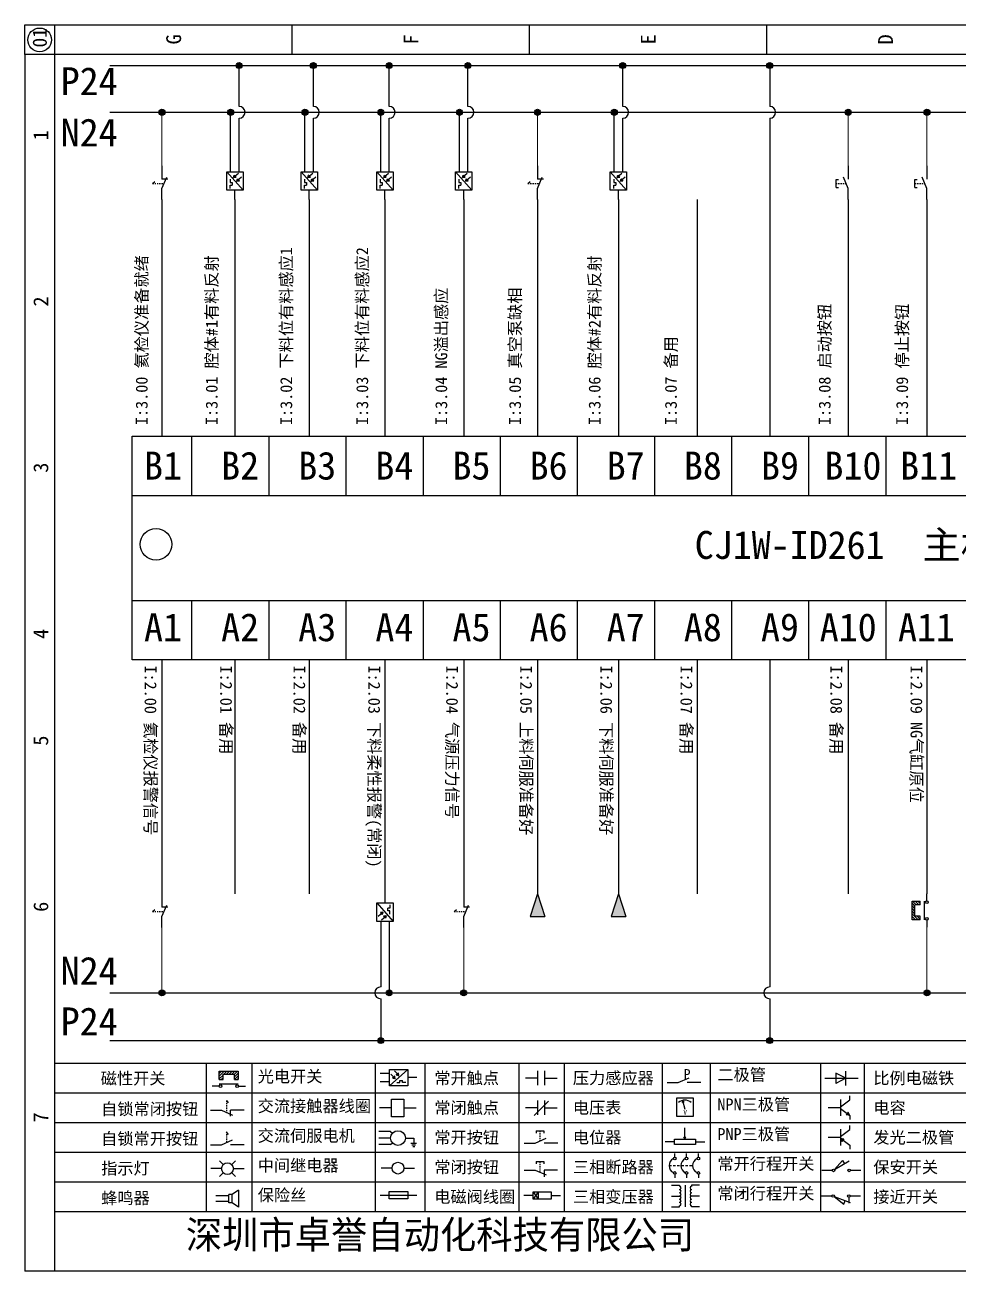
# Model space of a CAD drawing. Extents: x -5838 to -2107, y -921 to 708.
# Drawn here: x -4448.6 to -4291.3, y -530.6 to -320.6 of the extents above; entities that cross this region are included whole.
import ezdxf

# ---------------------------------------------------------------- set-up
doc = ezdxf.new("R2010")
doc.units = 0
doc.header["$MEASUREMENT"] = 0
doc.styles.add('汉字', font='')
doc.styles.get('汉字').set_extended_font_data('新宋体')

# ---------------------------------------------------------------- blocks, each defined once
blk = doc.blocks.new('磁性开关')
at = {"linetype": 'ByBlock'}
h = blk.add_hatch(dxfattribs=at)
h.set_pattern_fill('ANSI31', color=256, scale=0.1, style=0)
h.set_pattern_definition([(45, (0, 0), (-0.224506403, 0.224506403), [])])
h.paths.add_polyline_path([(-1907.69, -775.29), (-1910.88, -775.29), (-1910.88, -776.69), (-1910.25, -776.69), (-1910.25, -775.79), (-1908.31, -775.79), (-1908.31, -776.69), (-1907.69, -776.69)])
for p, q in [((-1910.88, -776.69), (-1910.88, -775.29)), ((-1910.88, -775.29), (-1907.69, -775.29)), ((-1910.88, -776.69), (-1910.25, -776.69)), ((-1910.25, -776.69), (-1910.25, -775.79)), ((-1910.25, -775.79), (-1908.31, -775.79)), ((-1908.31, -776.69), (-1908.31, -775.79)), ((-1908.31, -776.69), (-1907.69, -776.69)), ((-1907.69, -775.29), (-1907.69, -776.69)), ((-1910.91, -777.81), (-1912.09, -777.81)), ((-1910.88, -777.39), (-1907.69, -777.39)), ((-1907.66, -777.81), (-1906.48, -777.81))]:
    blk.add_line(p, q, dxfattribs=at)
for centre in [(-1910.68, -777.81), (-1907.88, -777.81)]:
    blk.add_circle(centre, 0.225, dxfattribs=at)
blk = doc.blocks.new('*U101')
at = {"linetype": 'ByBlock'}
for p, q in [((-1909.23, -780.45), (-1909.23, -780.67)), ((-1909.23, -780.45), (-1908.92, -780.84)), ((-1909.23, -780.84), (-1909.23, -781.05)), ((-1911.92, -782.07), (-1910.06, -782.07)), ((-1910.06, -782.07), (-1908.18, -782.88)), ((-1909.23, -781.23), (-1909.23, -781.44)), ((-1909.23, -781.61), (-1909.23, -781.83)), ((-1909.23, -782), (-1909.23, -782.21)), ((-1909.23, -782.38), (-1909.23, -782.43)), ((-1908.52, -783.07), (-1908.52, -782.07)), ((-1906.25, -782.07), (-1908.52, -782.07))]:
    blk.add_line(p, q, dxfattribs=at)
blk = doc.blocks.new('*U102')
at = {"linetype": 'ByBlock'}
for p, q in [((-1908.88, -791.17), (-1909.23, -790.71)), ((-1909.23, -790.71), (-1909.23, -790.92)), ((-1909.23, -791.09), (-1909.23, -791.31)), ((-1909.23, -791.48), (-1909.23, -791.69)), ((-1911.92, -792.89), (-1910.06, -792.89)), ((-1910.06, -792.89), (-1908.18, -792.08)), ((-1909.23, -791.86), (-1909.23, -792.08)), ((-1909.23, -792.25), (-1909.23, -792.47)), ((-1906.25, -792.89), (-1908.52, -792.89))]:
    blk.add_line(p, q, dxfattribs=at)
blk = doc.blocks.new('蜂鸣器')
at = {"linetype": 'ByBlock'}
for p, q in [((-1907.17, -795.53), (-1908.25, -796.26)), ((-1907.17, -795.53), (-1907.17, -798.41)), ((-1908.8, -796.48), (-1911.01, -796.48)), ((-1908.8, -797.46), (-1911.01, -797.46)), ((-1908.25, -796.26), (-1908.8, -796.26)), ((-1908.8, -797.68), (-1908.8, -796.26)), ((-1908.25, -797.68), (-1908.8, -797.68)), ((-1908.25, -797.68), (-1908.25, -796.26)), ((-1907.17, -798.41), (-1908.25, -797.68))]:
    blk.add_line(p, q, dxfattribs=at)
blk = doc.blocks.new('指示灯')
at = {"linetype": 'ByBlock'}
for p, q in [((-1854.25, -776.92), (-1856.06, -776.92)), ((-1854.62, -775.59), (-1853.97, -776.23)), ((-1851.9, -775.59), (-1852.54, -776.23)), ((-1852.26, -776.92), (-1850.45, -776.92)), ((-1854.62, -778.25), (-1853.97, -777.61)), ((-1851.9, -778.25), (-1852.54, -777.61))]:
    blk.add_line(p, q, dxfattribs=at)
blk.add_circle((-1853.26, -776.92), 0.992, dxfattribs=at)
blk = doc.blocks.new('光电开关')
at = {"linetype": 'ByBlock'}
h = blk.add_hatch(dxfattribs=at)
h.set_pattern_fill('ANSI31', color=256, scale=0.01, style=0)
h.set_pattern_definition([(45, (0.172267, 0), (-0.0224506403, 0.0224506403), [])])
h.paths.add_polyline_path([(-1882.44, -776.34), (-1882.5, -775.91), (-1882.68, -776.07)])
h.paths.add_polyline_path([(-1882.44, -776.34), (-1882.68, -776.07), (-1882.86, -776.23)])
h.paths.add_polyline_path([(-1883.11, -776.45), (-1883.29, -776.61), (-1883.05, -776.88)])
h.paths.add_polyline_path([(-1883.29, -776.61), (-1883.47, -776.77), (-1883.05, -776.88)])
for p, q in [((-1884.01, -775.96), (-1885.56, -775.96)), ((-1880.91, -775.3), (-1884.01, -778.05)), ((-1883.75, -776.09), (-1883.05, -776.88)), ((-1883.11, -776.45), (-1883.47, -776.77)), ((-1883.05, -776.88), (-1883.47, -776.77)), ((-1883.14, -775.55), (-1882.44, -776.34)), ((-1883.05, -776.88), (-1883.11, -776.45)), ((-1882.5, -775.91), (-1882.86, -776.23)), ((-1882.44, -776.34), (-1882.86, -776.23)), ((-1882.44, -776.34), (-1882.5, -775.91)), ((-1879.37, -776.67), (-1880.91, -776.67)), ((-1884.01, -777.39), (-1885.56, -777.39)), ((-1882.78, -777.47), (-1882.23, -777.47)), ((-1882.23, -777.47), (-1882.23, -777.14)), ((-1882.23, -777.14), (-1881.78, -777.14)), ((-1881.78, -777.47), (-1881.78, -777.14)), ((-1881.23, -777.47), (-1881.78, -777.47))]:
    blk.add_line(p, q, dxfattribs=at)
blk.add_lwpolyline([(-1884.01, -775.3), (-1880.91, -775.3), (-1880.91, -778.05), (-1884.01, -778.05)], close=True, dxfattribs=at)
blk = doc.blocks.new('交流接触器线圈')
at = {"linetype": 'ByBlock'}
for p, q in [((-1880.82, -781.77), (-1882.87, -781.77)), ((-1878.72, -781.77), (-1876.67, -781.77))]:
    blk.add_line(p, q, dxfattribs=at)
blk.add_lwpolyline([(-1880.82, -780.28), (-1878.72, -780.28), (-1878.72, -783.26), (-1880.82, -783.26)], close=True, dxfattribs=at)
blk = doc.blocks.new('交流伺服电机')
at = {"linetype": 'ByBlock'}
for p, q in [((-1880.97, -785.75), (-1882.94, -785.75)), ((-1880.97, -786.85), (-1882.94, -786.85)), ((-1880.97, -785.75), (-1880.65, -786.03)), ((-1878.49, -786.85), (-1877.07, -786.85)), ((-1877.07, -786.85), (-1877.07, -787.72)), ((-1880.97, -787.94), (-1882.94, -787.94)), ((-1880.97, -787.94), (-1880.65, -787.67)), ((-1877.54, -787.72), (-1876.59, -787.72)), ((-1877.38, -788.01), (-1876.75, -788.01)), ((-1877.23, -788.29), (-1876.9, -788.29))]:
    blk.add_line(p, q, dxfattribs=at)
blk.add_circle((-1879.73, -786.85), 1.24, dxfattribs=at)
blk = doc.blocks.new('中间继电器')
at = {"linetype": 'ByBlock'}
for p, q in [((-1880.72, -791.92), (-1882.54, -791.92)), ((-1878.74, -791.92), (-1876.92, -791.92))]:
    blk.add_line(p, q, dxfattribs=at)
blk.add_circle((-1879.73, -791.92), 0.992, dxfattribs=at)
blk = doc.blocks.new('保险丝')
at = {"linetype": 'ByBlock'}
blk.add_line((-1882.72, -796.49), (-1876.55, -796.49), dxfattribs=at)
blk.add_lwpolyline([(-1881.2, -795.86), (-1878.06, -795.86), (-1878.06, -797.12), (-1881.2, -797.12)], close=True, dxfattribs=at)
blk = doc.blocks.new('常开按钮')
at = {"linetype": 'ByBlock'}
for p, q in [((-1910.06, -787.73), (-1908.18, -786.93)), ((-1909.9, -785.68), (-1908.56, -785.68)), ((-1909.9, -785.68), (-1909.9, -786.07)), ((-1909.23, -785.68), (-1909.23, -785.89)), ((-1909.23, -786.06), (-1909.23, -786.28)), ((-1909.23, -786.45), (-1909.23, -786.67)), ((-1909.23, -786.84), (-1909.23, -787.05)), ((-1909.23, -787.22), (-1909.23, -787.38)), ((-1908.56, -785.68), (-1908.56, -786.07)), ((-1911.92, -787.73), (-1910.06, -787.73)), ((-1906.25, -787.73), (-1908.52, -787.73))]:
    blk.add_line(p, q, dxfattribs=at)
blk = doc.blocks.new('常开触点')
at = {"linetype": 'ByBlock'}
for p, q in [((-1853.82, -782.99), (-1853.82, -780.56)), ((-1852.6, -782.99), (-1852.6, -780.56)), ((-1853.82, -781.77), (-1855.88, -781.77)), ((-1852.6, -781.77), (-1850.55, -781.77))]:
    blk.add_line(p, q, dxfattribs=at)
blk = doc.blocks.new('常闭触点')
at = {"linetype": 'ByBlock'}
for p, q in [((-1853.82, -786.77), (-1855.88, -786.77)), ((-1852.01, -785.66), (-1854.43, -788.1)), ((-1853.82, -787.99), (-1853.82, -785.56)), ((-1852.6, -787.99), (-1852.6, -785.56)), ((-1852.6, -786.77), (-1850.55, -786.77))]:
    blk.add_line(p, q, dxfattribs=at)
blk = doc.blocks.new('常闭按钮')
at = {"linetype": 'ByBlock'}
for p, q in [((-1854.11, -790.83), (-1852.77, -790.83)), ((-1854.11, -790.83), (-1854.11, -791.22)), ((-1853.44, -790.83), (-1853.44, -791.04)), ((-1853.44, -791.21), (-1853.44, -791.43)), ((-1853.44, -791.6), (-1853.44, -791.82)), ((-1852.77, -790.83), (-1852.77, -791.22)), ((-1856.13, -792.28), (-1854.28, -792.28)), ((-1854.28, -792.28), (-1852.4, -793.09)), ((-1853.44, -791.99), (-1853.44, -792.2)), ((-1853.44, -792.37), (-1853.44, -792.53)), ((-1850.47, -792.28), (-1852.73, -792.28)), ((-1852.73, -792.28), (-1852.73, -793.43))]:
    blk.add_line(p, q, dxfattribs=at)
blk = doc.blocks.new('电磁阀线圈')
at = {"linetype": 'ByBlock'}
for p, q in [((-1854.61, -796.54), (-1856.17, -796.54)), ((-1854.61, -795.92), (-1853.75, -797.16)), ((-1853.75, -795.92), (-1854.61, -797.16)), ((-1853.75, -795.92), (-1853.75, -797.16)), ((-1851.53, -796.54), (-1849.97, -796.54))]:
    blk.add_line(p, q, dxfattribs=at)
blk.add_lwpolyline([(-1854.61, -795.92), (-1851.53, -795.92), (-1851.53, -797.16), (-1854.61, -797.16)], close=True, dxfattribs=at)
blk = doc.blocks.new('电压表')
at = {"linetype": 'ByBlock'}
for p, q in [((-1814.84, -780.75), (-1814.91, -781.13)), ((-1814.6, -781.05), (-1814.91, -781.13)), ((-1814.84, -780.75), (-1814.46, -782.26)), ((-1814.84, -780.75), (-1814.6, -781.05))]:
    blk.add_line(p, q, dxfattribs=at)
blk.add_lwpolyline([(-1815.84, -780.34), (-1813.07, -780.34), (-1813.07, -783.49), (-1815.84, -783.49)], close=True, dxfattribs=at)
blk.add_arc((-1814.46, -782.26), 1.56, 46.8313, 133.1687, dxfattribs=at)
at = {"linetype": 'ByBlock', "insert": (-1814.7, -782.39), "char_height": 0.75, "width": 0.6768, "attachment_point": 1}
blk.add_mtext('V', dxfattribs=at)
blk = doc.blocks.new('电位器')
at = {"linetype": 'ByBlock'}
for p, q in [((-1814.45, -787.3), (-1814.45, -785.39)), ((-1814.45, -787.3), (-1814.62, -786.96)), ((-1814.62, -786.96), (-1814.27, -786.96)), ((-1814.45, -787.3), (-1814.27, -786.96)), ((-1816.21, -787.75), (-1817.79, -787.75)), ((-1812.68, -787.75), (-1811.1, -787.75))]:
    blk.add_line(p, q, dxfattribs=at)
blk.add_lwpolyline([(-1816.21, -787.3), (-1812.68, -787.3), (-1812.68, -788.2), (-1816.21, -788.2)], close=True, dxfattribs=at)
blk = doc.blocks.new('三相断路器')
at = {"linetype": 'ByBlock'}
for p, q in [((-1816.17, -790.33), (-1816.17, -789.7)), ((-1814.17, -790.33), (-1814.17, -789.7)), ((-1812.18, -790.33), (-1812.18, -789.7)), ((-1817.14, -791.74), (-1816.72, -791.74)), ((-1816.45, -791.74), (-1816.03, -791.74)), ((-1816.17, -793.19), (-1816.17, -793.83)), ((-1815.76, -791.74), (-1815.34, -791.74)), ((-1815.07, -791.74), (-1814.65, -791.74)), ((-1814.38, -791.74), (-1813.96, -791.74)), ((-1814.17, -793.19), (-1814.17, -793.83)), ((-1813.69, -791.74), (-1813.27, -791.74)), ((-1812.18, -793.19), (-1812.18, -793.83))]:
    blk.add_line(p, q, dxfattribs=at)
for centre in [(-1816.17, -790.55), (-1814.17, -790.55), (-1812.18, -790.55), (-1816.17, -792.98), (-1814.17, -792.98), (-1812.18, -792.98)]:
    blk.add_circle(centre, 0.219, dxfattribs=at)
for centre in [(-1815.81, -791.74), (-1813.82, -791.74), (-1811.83, -791.74)]:
    blk.add_arc(centre, 1.32, 115.5791, 244.4209, dxfattribs=at)
blk = doc.blocks.new('三相变压器')
at = {"linetype": 'ByBlock'}
for p, q in [((-1816.69, -795.03), (-1815.37, -795.03)), ((-1815.37, -795.03), (-1815.37, -795.24)), ((-1814.34, -798.7), (-1814.34, -795.04)), ((-1812, -795.03), (-1813.32, -795.03)), ((-1813.32, -795.03), (-1813.32, -795.24)), ((-1816.69, -796.87), (-1815.37, -796.87)), ((-1812, -796.87), (-1813.32, -796.87)), ((-1816.69, -798.71), (-1815.37, -798.71)), ((-1815.37, -798.71), (-1815.37, -798.5)), ((-1813.32, -798.71), (-1813.32, -798.5)), ((-1812, -798.71), (-1813.32, -798.71))]:
    blk.add_line(p, q, dxfattribs=at)
for centre, start, end in [((-1815.37, -795.51), 270, 90), ((-1815.37, -796.06), 270, 90), ((-1813.32, -795.51), 90, 270), ((-1813.32, -796.06), 90, 270), ((-1815.37, -796.6), 270, 90), ((-1815.37, -797.14), 270, 90), ((-1815.37, -797.68), 270, 90), ((-1815.37, -798.23), 270, 90), ((-1813.32, -796.6), 90, 270), ((-1813.32, -797.14), 90, 270), ((-1813.32, -797.68), 90, 270), ((-1813.32, -798.23), 90, 270)]:
    blk.add_arc(centre, 0.271, start, end, dxfattribs=at)
blk = doc.blocks.new('压力感应器')
at = {"linetype": 'ByBlock'}
for p, q in [((-1815.59, -777.73), (-1813.71, -776.93)), ((-1817.44, -777.73), (-1815.59, -777.73)), ((-1811.78, -777.73), (-1814.05, -777.73))]:
    blk.add_line(p, q, dxfattribs=at)
at = {"linetype": 'ByBlock', "insert": (-1814.65, -775.48), "char_height": 1.68, "width": 1.2242, "attachment_point": 1}
blk.add_mtext('{\\fNSimSun|b0|i0|c134|p49;P}', dxfattribs=at)
blk = doc.blocks.new('二极管')
at = {"linetype": 'ByBlock'}
for p, q in [((-1787.52, -776.77), (-1781.92, -776.77)), ((-1783.97, -776.77), (-1785.69, -775.9)), ((-1785.69, -775.9), (-1785.69, -777.65)), ((-1783.97, -776.77), (-1785.69, -777.65)), ((-1783.97, -777.99), (-1783.97, -775.56))]:
    blk.add_line(p, q, dxfattribs=at)
blk = doc.blocks.new('NPN三极管')
at = {"linetype": 'ByBlock'}
for p, q in [((-1785.73, -780.61), (-1785.73, -783.32)), ((-1785.73, -781.82), (-1784.15, -780.66)), ((-1784.15, -780.66), (-1784.15, -779.98)), ((-1785.73, -781.97), (-1787.81, -781.97)), ((-1785.73, -782.11), (-1784.15, -783.27)), ((-1784.41, -782.73), (-1784.74, -783.18)), ((-1784.15, -783.27), (-1784.74, -783.18)), ((-1784.15, -783.27), (-1784.41, -782.73)), ((-1784.15, -783.27), (-1784.15, -783.96))]:
    blk.add_line(p, q, dxfattribs=at)
blk = doc.blocks.new('PNP三极管')
at = {"linetype": 'ByBlock'}
for p, q in [((-1784.9, -785.38), (-1784.9, -788.09)), ((-1783.32, -785.43), (-1783.32, -784.75)), ((-1784.9, -786.74), (-1786.98, -786.74)), ((-1784.9, -786.59), (-1783.32, -785.43)), ((-1784.9, -786.88), (-1783.32, -788.04)), ((-1784.9, -786.88), (-1784.31, -786.97)), ((-1784.9, -786.88), (-1784.64, -787.42)), ((-1784.31, -786.97), (-1784.64, -787.42)), ((-1783.32, -788.04), (-1783.32, -788.73))]:
    blk.add_line(p, q, dxfattribs=at)
blk = doc.blocks.new('常开行程开关')
at = {"linetype": 'ByBlock'}
for p, q in [((-1785.89, -792.17), (-1784.52, -790.62)), ((-1785.89, -792.17), (-1783.43, -790.72)), ((-1784.52, -790.62), (-1784.19, -791.17)), ((-1786.29, -792.3), (-1788.01, -792.3)), ((-1781.48, -792.3), (-1783.21, -792.3))]:
    blk.add_line(p, q, dxfattribs=at)
for centre in [(-1786.07, -792.3), (-1783.42, -792.3)]:
    blk.add_circle(centre, 0.219, dxfattribs=at)
blk = doc.blocks.new('常闭行程开关')
at = {"linetype": 'ByBlock'}
for p, q in [((-1786.34, -796.62), (-1788.07, -796.62)), ((-1785.93, -796.72), (-1783.25, -797.7)), ((-1785.93, -796.72), (-1784.3, -798)), ((-1784.3, -798), (-1784.08, -797.4)), ((-1783.48, -796.84), (-1783.48, -797.85)), ((-1781.54, -796.62), (-1783.26, -796.62))]:
    blk.add_line(p, q, dxfattribs=at)
for centre in [(-1786.12, -796.62), (-1783.48, -796.62)]:
    blk.add_circle(centre, 0.219, dxfattribs=at)
blk = doc.blocks.new('*U109')
at = {"linetype": 'ByBlock'}
for p, q in [((-1909.23, -780.45), (-1909.23, -780.67)), ((-1909.23, -780.45), (-1908.92, -780.84)), ((-1909.23, -780.84), (-1909.23, -781.05)), ((-1911.92, -782.07), (-1910.06, -782.07)), ((-1910.06, -782.07), (-1908.18, -782.88)), ((-1909.23, -781.23), (-1909.23, -781.44)), ((-1909.23, -781.61), (-1909.23, -781.83)), ((-1909.23, -782), (-1909.23, -782.21)), ((-1909.23, -782.38), (-1909.23, -782.43)), ((-1908.52, -783.07), (-1908.52, -782.07)), ((-1906.25, -782.07), (-1908.52, -782.07))]:
    blk.add_line(p, q, dxfattribs=at)

msp = doc.modelspace()

# ---------------------------------------------------------------- hatches: boundary and pattern name
at = {"lineweight": -2}
h = msp.add_hatch(color=0, dxfattribs=at)
edge = h.paths.add_edge_path()
edge.add_arc((-4412.48, -327.43), 0.5, 0, 360)
h = msp.add_hatch(color=0, dxfattribs=at)
edge = h.paths.add_edge_path()
edge.add_arc((-4399.96, -327.43), 0.5, 0, 360)
h = msp.add_hatch(color=0, dxfattribs=at)
edge = h.paths.add_edge_path()
edge.add_arc((-4387.18, -327.43), 0.5, 0, 360)
h = msp.add_hatch(color=0, dxfattribs=at)
edge = h.paths.add_edge_path()
edge.add_arc((-4373.91, -327.43), 0.5, 0, 360)
h = msp.add_hatch(color=0, dxfattribs=at)
edge = h.paths.add_edge_path()
edge.add_arc((-4347.82, -327.43), 0.5, 0, 360)
h = msp.add_hatch(color=0, dxfattribs=at)
edge = h.paths.add_edge_path()
edge.add_arc((-4323.04, -327.43), 0.5, 0, 360)
h = msp.add_hatch(color=0, dxfattribs=at)
edge = h.paths.add_edge_path()
edge.add_arc((-4425.48, -335.3), 0.5, 0, 360)
h = msp.add_hatch(color=0, dxfattribs=at)
edge = h.paths.add_edge_path()
edge.add_arc((-4413.91, -335.3), 0.5, 0, 360)
h = msp.add_hatch(color=0, dxfattribs=at)
edge = h.paths.add_edge_path()
edge.add_arc((-4401.38, -335.3), 0.5, 0, 360)
h = msp.add_hatch(color=0, dxfattribs=at)
edge = h.paths.add_edge_path()
edge.add_arc((-4388.6, -335.3), 0.5, 0, 360)
h = msp.add_hatch(color=0, dxfattribs=at)
edge = h.paths.add_edge_path()
edge.add_arc((-4375.33, -335.3), 0.5, 0, 360)
h = msp.add_hatch(color=0, dxfattribs=at)
edge = h.paths.add_edge_path()
edge.add_arc((-4362.18, -335.3), 0.5, 0, 360)
h = msp.add_hatch(color=0, dxfattribs=at)
edge = h.paths.add_edge_path()
edge.add_arc((-4349.24, -335.3), 0.5, 0, 360)
h = msp.add_hatch(color=0, dxfattribs=at)
edge = h.paths.add_edge_path()
edge.add_arc((-4309.8, -335.3), 0.5, 0, 360)
h = msp.add_hatch(color=0, dxfattribs=at)
edge = h.paths.add_edge_path()
edge.add_arc((-4296.53, -335.3), 0.5, 0, 360)
for points in [[(-4362.18, -467.01), (-4360.95, -470.83), (-4363.4, -470.83)], [(-4348.53, -467.01), (-4347.31, -470.83), (-4349.76, -470.83)]]:
    msp.add_hatch(color=256).paths.add_polyline_path(points)
h = msp.add_hatch(color=0, dxfattribs=at)
edge = h.paths.add_edge_path()
edge.add_arc((-4425.48, -483.69), 0.5, 0, 360)
h = msp.add_hatch(color=0, dxfattribs=at)
edge = h.paths.add_edge_path()
edge.add_arc((-4387.18, -483.69), 0.5, 0, 360)
h = msp.add_hatch(color=0, dxfattribs=at)
edge = h.paths.add_edge_path()
edge.add_arc((-4374.62, -483.69), 0.5, 0, 360)
h = msp.add_hatch(color=0, dxfattribs=at)
edge = h.paths.add_edge_path()
edge.add_arc((-4296.53, -483.69), 0.5, 0, 360)
h = msp.add_hatch(color=0, dxfattribs=at)
edge = h.paths.add_edge_path()
edge.add_arc((-4388.6, -491.74), 0.5, 0, 360)
h = msp.add_hatch(color=0, dxfattribs=at)
edge = h.paths.add_edge_path()
edge.add_arc((-4323.04, -491.74), 0.5, 0, 360)

# ---------------------------------------------------------------- linework, layer by layer
at = {"linetype": 'ByBlock'}
for p, q in [((-4448.59, -320.58), (-4151.59, -320.58)), ((-4448.59, -325.58), (-4448.59, -320.58)), ((-4443.59, -320.58), (-4443.59, -530.58)), ((-4448.59, -325.58), (-4448.59, -510.58)), ((-4156.59, -495.58), (-4443.59, -495.58)), ((-4156.59, -500.58), (-4443.59, -500.58)), ((-4156.59, -505.58), (-4443.59, -505.58)), ((-4448.59, -510.58), (-4448.59, -530.58)), ((-4156.59, -510.58), (-4443.59, -510.58)), ((-4156.59, -515.58), (-4443.59, -515.58)), ((-4156.59, -520.58), (-4443.59, -520.58)), ((-4151.59, -530.58), (-4448.59, -530.58))]:
    msp.add_line(p, q, dxfattribs=at)
at = {"color": 0, "lineweight": -2}
for p, q in [((-4434.28, -327.43), (-4167.53, -327.43)), ((-4412.48, -334.3), (-4412.48, -327.43)), ((-4399.96, -334.3), (-4399.96, -327.43)), ((-4387.18, -334.3), (-4387.18, -327.43)), ((-4373.91, -334.3), (-4373.91, -327.43)), ((-4347.82, -334.3), (-4347.82, -327.43)), ((-4323.04, -327.43), (-4323.04, -334.3)), ((-4434.28, -335.3), (-4231.83, -335.3)), ((-4413.91, -343.8), (-4413.91, -335.3)), ((-4401.38, -343.8), (-4401.38, -335.3)), ((-4388.6, -343.8), (-4388.6, -335.3)), ((-4375.33, -343.8), (-4375.33, -335.3)), ((-4349.24, -343.8), (-4349.24, -335.3)), ((-4412.48, -343.8), (-4412.48, -336.3)), ((-4399.96, -343.8), (-4399.96, -336.3)), ((-4387.18, -343.8), (-4387.18, -336.3)), ((-4373.91, -343.8), (-4373.91, -336.3)), ((-4347.82, -343.8), (-4347.82, -336.3)), ((-4323.04, -336.3), (-4323.04, -389.88)), ((-4425.48, -349.99), (-4425.48, -389.88)), ((-4413.2, -349.99), (-4413.2, -389.88)), ((-4400.67, -349.99), (-4400.67, -389.88)), ((-4387.89, -349.99), (-4387.89, -389.88)), ((-4374.62, -349.99), (-4374.62, -389.88)), ((-4362.18, -349.99), (-4362.18, -389.88)), ((-4348.53, -349.99), (-4348.53, -389.88)), ((-4335.26, -349.99), (-4335.26, -389.88)), ((-4309.8, -349.99), (-4309.8, -389.88)), ((-4296.53, -349.99), (-4296.53, -389.88)), ((-4420.48, -389.88), (-4420.48, -399.88)), ((-4407.48, -389.88), (-4407.48, -399.88)), ((-4394.48, -389.88), (-4394.48, -399.88)), ((-4381.48, -389.88), (-4381.48, -399.88)), ((-4368.48, -389.88), (-4368.48, -399.88)), ((-4355.48, -389.88), (-4355.48, -399.88)), ((-4342.48, -389.88), (-4342.48, -399.88)), ((-4329.48, -389.88), (-4329.48, -399.88)), ((-4316.48, -389.88), (-4316.48, -399.88)), ((-4303.48, -389.88), (-4303.48, -399.88)), ((-4430.48, -399.88), (-4164.46, -399.88)), ((-4430.48, -417.58), (-4164.46, -417.58)), ((-4420.48, -417.58), (-4420.48, -427.58)), ((-4407.48, -417.58), (-4407.48, -427.58)), ((-4394.48, -417.58), (-4394.48, -427.58)), ((-4381.48, -417.58), (-4381.48, -427.58)), ((-4368.48, -417.58), (-4368.48, -427.58)), ((-4355.48, -417.58), (-4355.48, -427.58)), ((-4342.48, -417.58), (-4342.48, -427.58)), ((-4329.48, -417.58), (-4329.48, -427.58)), ((-4316.48, -417.58), (-4316.48, -427.58)), ((-4303.48, -417.58), (-4303.48, -427.58)), ((-4425.48, -427.59), (-4425.48, -467.01)), ((-4413.2, -427.59), (-4413.2, -467.01)), ((-4400.67, -427.59), (-4400.67, -467.01)), ((-4387.89, -427.59), (-4387.89, -467.01)), ((-4374.62, -427.59), (-4374.62, -467.01)), ((-4362.18, -427.59), (-4362.18, -467.01)), ((-4348.53, -427.59), (-4348.53, -467.01)), ((-4335.26, -427.59), (-4335.26, -467.01)), ((-4323.04, -427.58), (-4323.04, -482.69)), ((-4309.8, -427.59), (-4309.8, -467.01)), ((-4296.53, -427.59), (-4296.53, -467.01)), ((-4388.6, -473.2), (-4388.6, -482.69)), ((-4387.18, -473.2), (-4387.18, -483.69)), ((-4434.28, -483.69), (-4167.53, -483.69)), ((-4388.6, -484.69), (-4388.6, -491.74)), ((-4323.04, -484.69), (-4323.04, -491.74)), ((-4434.28, -491.74), (-4167.53, -491.74)), ((-4418.01, -495.58), (-4418.01, -520.58)), ((-4410.33, -495.58), (-4410.33, -520.58)), ((-4389.54, -495.58), (-4389.54, -520.58)), ((-4381.19, -495.58), (-4381.19, -520.58)), ((-4365.33, -495.58), (-4365.33, -520.58)), ((-4357.68, -495.58), (-4357.68, -520.58)), ((-4341.19, -495.58), (-4341.19, -520.58)), ((-4333.09, -495.58), (-4333.09, -520.58)), ((-4314.47, -495.58), (-4314.47, -520.58)), ((-4307.11, -495.58), (-4307.11, -520.58))]:
    msp.add_line(p, q, dxfattribs=at)
at = {"lineweight": 0}
for p, q in [((-4425.48, -344.32), (-4425.48, -335.3)), ((-4362.18, -344.32), (-4362.18, -335.3)), ((-4309.8, -344.32), (-4309.8, -335.3)), ((-4296.53, -344.32), (-4296.53, -335.3)), ((-4425.48, -472.67), (-4425.48, -483.69)), ((-4374.62, -472.67), (-4374.62, -483.69)), ((-4296.53, -472.62), (-4296.53, -483.69))]:
    msp.add_line(p, q, dxfattribs=at)
for p, q in [((-4362.18, -467.01), (-4363.4, -470.83)), ((-4362.18, -467.01), (-4360.95, -470.83)), ((-4348.53, -467.01), (-4349.76, -470.83)), ((-4348.53, -467.01), (-4347.31, -470.83)), ((-4363.4, -470.83), (-4360.95, -470.83)), ((-4349.76, -470.83), (-4347.31, -470.83))]:
    msp.add_line(p, q)
at = {"linetype": 'ByBlock'}
for points in [[(-4403.59, -320.58), (-4403.59, -325.58)], [(-4363.59, -320.58), (-4363.59, -325.58)], [(-4323.59, -320.58), (-4323.59, -325.58)], [(-4156.59, -325.58), (-4448.59, -325.58)]]:
    msp.add_lwpolyline(points, dxfattribs=at)
at = {"color": 0, "lineweight": -2}
msp.add_lwpolyline([(-4430.48, -389.88), (-4164.46, -389.88), (-4164.46, -427.58), (-4430.48, -427.58)], close=True, dxfattribs=at)
at = {"linetype": 'ByBlock'}
msp.add_circle((-4446.1, -323.11), 2, dxfattribs=at)
at = {"color": 0, "lineweight": -2}
for centre, radius in [((-4412.48, -327.43), 0.5), ((-4399.96, -327.43), 0.5), ((-4387.18, -327.43), 0.5), ((-4373.91, -327.43), 0.5), ((-4347.82, -327.43), 0.5), ((-4323.04, -327.43), 0.5), ((-4425.48, -335.3), 0.5), ((-4413.91, -335.3), 0.5), ((-4401.38, -335.3), 0.5), ((-4388.6, -335.3), 0.5), ((-4375.33, -335.3), 0.5), ((-4362.18, -335.3), 0.5), ((-4349.24, -335.3), 0.5), ((-4309.8, -335.3), 0.5), ((-4296.53, -335.3), 0.5), ((-4426.49, -408.1), 2.67), ((-4425.48, -483.69), 0.5), ((-4387.18, -483.69), 0.5), ((-4374.62, -483.69), 0.5), ((-4296.53, -483.69), 0.5), ((-4388.6, -491.74), 0.5), ((-4323.04, -491.74), 0.5)]:
    msp.add_circle(centre, radius, dxfattribs=at)
for centre, start, end in [((-4412.48, -335.3), 270, 90), ((-4399.96, -335.3), 270, 90), ((-4387.18, -335.3), 270, 90), ((-4373.91, -335.3), 270, 90), ((-4347.82, -335.3), 270, 90), ((-4323.04, -335.3), 270, 90), ((-4388.6, -483.69), 90, 270), ((-4323.04, -483.69), 90, 270)]:
    msp.add_arc(centre, 1, start, end, dxfattribs=at)

# ---------------------------------------------------------------- block references
at = {"linetype": 'ByBlock'}
for name, p, rotation in [('*U109', (-5207.55, 1561.93), 90), ('光电开关', (-3636.52, -2229.35), 270), ('光电开关', (-3623.99, -2229.35), 270), ('光电开关', (-3623.99, -2229.35), 270), ('光电开关', (-3611.22, -2229.35), 270), ('光电开关', (-3597.95, -2229.35), 270), ('*U109', (-5144.25, 1561.93), 90), ('光电开关', (-3571.86, -2229.35), 270), ('常开按钮', (-5097.53, 1561.93), 90), ('常开按钮', (-5084.26, 1561.93), 90), ('*U109', (-5207.55, 1439.25), 90), ('光电开关', (-5164.57, 1412.36), 90), ('*U109', (-5156.69, 1439.25), 90), ('磁性开关', (-5074.34, 1439.47), 90)]:
    msp.add_blockref(name, p, dxfattribs=dict(at, rotation=rotation))
for name, p in [('磁性开关', (-2504.94, 278.38)), ('光电开关', (-2503.13, 278.69)), ('常开触点', (-2508.32, 283.72)), ('压力感应器', (-2522.88, 278.94)), ('二极管', (-2526.22, 278.69)), ('*U101', (-2505.4, 278.6)), ('交流接触器线圈', (-2505.97, 278.69)), ('常闭触点', (-2508.32, 283.72)), ('电压表', (-2522.88, 278.94)), ('NPN三极管', (-2525.39, 278.92)), ('PNP三极管', (-2526.22, 278.69)), ('*U102', (-2505.4, 283.6)), ('交流伺服电机', (-2505.97, 278.69)), ('常开按钮', (-2452.53, 278.72)), ('电位器', (-2522.88, 278.94)), ('指示灯', (-2561.18, 263.6)), ('中间继电器', (-2505.97, 278.69)), ('常闭按钮', (-2508.32, 278.72)), ('三相断路器', (-2522.88, 278.94)), ('常开行程开关', (-2526.22, 278.69)), ('三相变压器', (-2522.88, 278.94)), ('蜂鸣器', (-2505.4, 278.6)), ('保险丝', (-2505.97, 278.69)), ('电磁阀线圈', (-2508.32, 278.72)), ('常闭行程开关', (-2526.22, 278.69))]:
    msp.add_blockref(name, p, dxfattribs=at)

# ---------------------------------------------------------------- texts
at = {"linetype": 'ByBlock', "attachment_point": 1, "rotation": 90}
for s, insert, char_height, width in [('{\\fKaiTi_GB2312|b0|i0|c134|p0;01}', (-4447.3, -324.38), 2.4, 60.2542), ('{\\fKaiTi_GB2312|b0|i0|c134|p0;G}', (-4424.76, -323.87), 2.5, 5), ('{\\fKaiTi_GB2312|b0|i0|c134|p0;F}', (-4384.76, -323.87), 2.5, 5), ('{\\fKaiTi_GB2312|b0|i0|c134|p0;E}', (-4344.76, -323.87), 2.5, 5), ('{\\fKaiTi_GB2312|b0|i0|c134|p0;D}', (-4304.76, -323.87), 2.5, 5), ('{\\fKaiTi_GB2312|b0|i0|c134|p49;1}', (-4447.16, -340.04), 2.5, 11.7517), ('{\\fKaiTi_GB2312|b0|i0|c134|p49;2}', (-4447.16, -368.04), 2.5, 11.7517), ('{\\fKaiTi_GB2312|b0|i0|c134|p49;3}', (-4447.16, -396.04), 2.5, 11.7517), ('{\\fKaiTi_GB2312|b0|i0|c134|p49;4}', (-4447.16, -424.04), 2.5, 11.7517), ('{\\fKaiTi_GB2312|b0|i0|c134|p49;5}', (-4447.16, -442.04), 2.5, 11.7517), ('{\\fKaiTi_GB2312|b0|i0|c134|p49;6}', (-4447.16, -470.04), 2.5, 11.7517), ('{\\fKaiTi_GB2312|b0|i0|c134|p49;7}', (-4447.16, -505.54), 2.5, 11.7517)]:
    msp.add_mtext(s, dxfattribs=dict(at, insert=insert, char_height=char_height, width=width))
at = {"color": 0, "lineweight": -2, "attachment_point": 1}
for s, insert, char_height, width in [('P24', (-4442.56, -327.71), 4.706, 14.2731), ('N24', (-4442.56, -336.35), 4.706, 14.2731), ('B1', (-4428.51, -392.49), 4.706, 7.2035), ('B2', (-4415.51, -392.49), 4.706, 7.2035), ('B3', (-4402.51, -392.49), 4.706, 7.2035), ('B4', (-4389.51, -392.49), 4.706, 7.2035), ('B5', (-4376.51, -392.49), 4.706, 7.2035), ('B6', (-4363.51, -392.49), 4.706, 7.2035), ('B7', (-4350.51, -392.49), 4.706, 7.2035), ('B8', (-4337.51, -392.49), 4.706, 7.2035), ('B9', (-4324.51, -392.49), 4.706, 7.2035), ('B10', (-4313.81, -392.49), 4.706, 7.2035), ('B11', (-4301.06, -392.49), 4.706, 7.2035), ('CJ1W-ID261  {\\fSimSun|b0|i0|c134|p2;主机架槽}02  S2', (-4335.68, -405.86), 4.7064, 110.2879), ('A1', (-4428.51, -419.73), 4.706, 7.2035), ('A2', (-4415.51, -419.73), 4.706, 7.2035), ('A3', (-4402.51, -419.73), 4.706, 7.2035), ('A4', (-4389.51, -419.73), 4.706, 7.2035), ('A5', (-4376.51, -419.73), 4.706, 7.2035), ('A6', (-4363.51, -419.73), 4.706, 7.2035), ('A7', (-4350.51, -419.73), 4.706, 7.2035), ('A8', (-4337.51, -419.73), 4.706, 7.2035), ('A9', (-4324.51, -419.73), 4.706, 7.2035), ('A10', (-4314.61, -419.73), 4.706, 7.2035), ('A11', (-4301.41, -419.73), 4.706, 7.2035), ('N24', (-4442.56, -477.62), 4.706, 14.2731), ('P24', (-4442.56, -486.15), 4.706, 14.2731), ('深圳市卓誉自动化科技有限公司', (-4421.45, -522.11), 4.7064, 96.1138)]:
    msp.add_mtext(s, dxfattribs=dict(at, insert=insert, char_height=char_height, width=width))
at = {"color": 0, "lineweight": -2, "char_height": 2, "width": 71.7944, "attachment_point": 1}
for s, insert, rotation in [('I:{\\fSimSun|b0|i0|c134|p2;\\C256;3.02 下料位有料感应\\Ftxt|c134;1}', (-4405.54, -388.01), 90), ('I:{\\fSimSun|b0|i0|c134|p2;\\C256;3.03 下料位有料感应\\Ftxt|c134;2}', (-4392.73, -388.01), 90), ('{\\C256;I:3.00 \\fNSimSun|b0|i0|c134|p49;氦检仪准备就绪}', (-4429.91, -388.01), 90), ('I:{\\fSimSun|b0|i0|c134|p2;\\C256;3.01 腔体#1有料反射}', (-4418.11, -388.01), 90), ('{\\C256;I:\\fSimSun|b0|i0|c134|p2;3.06 腔体#2有料反射}', (-4353.56, -388.01), 90), ('I:{\\fSimSun|b0|i0|c134|p2;\\C256;3.04 NG溢出感应}', (-4379.41, -388.01), 90), ('I:{\\fSimSun|b0|i0|c134|p2;\\C256;3.05 真空泵缺相}', (-4366.97, -388.01), 90), ('I:{\\fSimSun|b0|i0|c134|p2;\\C256;3.08 启动按钮}', (-4314.78, -388.01), 90), ('I:{\\fSimSun|b0|i0|c134|p2;\\C256;3.09 停止按钮}', (-4301.72, -388.01), 90), ('{\\C6;I:\\fSimSun|b0|i0|c134|p2;3.07 备用}', (-4340.7, -388.01), 90), ('{\\fSimSun|b0|i0|c134|p2;\\C256;I:2.00 氦检仪报警信号}', (-4426.4, -428.52), 270), ('{\\fSimSun|b0|i0|c134|p2;\\C6;I:2.01 备用}', (-4413.66, -428.52), 270), ('{\\fSimSun|b0|i0|c134|p2;\\C6;I:2.02 备用}', (-4401.31, -428.52), 270), ('{\\fSimSun|b0|i0|c134|p2;\\C256;I:2.03 下料柔性报警(常闭)}', (-4388.7, -428.52), 270), ('{\\fSimSun|b0|i0|c134|p2;\\C256;I:2.04 气源压力信号}', (-4375.57, -428.52), 270), ('{\\fSimSun|b0|i0|c134|p2;\\C256;I:2.05 上料伺服准备好}', (-4363.09, -428.52), 270), ('{\\fSimSun|b0|i0|c134|p2;\\C256;I:2.06 下料伺服准备好}', (-4349.58, -428.52), 270), ('{\\fSimSun|b0|i0|c134|p2;\\C6;I:2.07 备用}', (-4336.07, -428.52), 270), ('{\\fSimSun|b0|i0|c134|p2;\\C6;I:2.08 备用}', (-4310.8, -428.52), 270), ('{\\fSimSun|b0|i0|c134|p2;\\C256;I:2.09 \\fNSimSun|b0|i0|c134|p49;NG气缸\\fSimSun|b0|i0|c134|p2;原位}', (-4297.29, -428.52), 270)]:
    msp.add_mtext(s, dxfattribs=dict(at, insert=insert, rotation=rotation))
at = {"char_height": 2, "attachment_point": 1, "style": '汉字'}
for s, insert in [('{\\fKaiTi_GB2312|b0|i0|c134|p49;磁性开关}', (-4435.81, -497.11)), ('{\\fKaiTi_GB2312|b0|i0|c134|p49;光电开关}', (-4409.34, -496.77)), ('{\\fKaiTi_GB2312|b0|i0|c134|p49;常开触点}', (-4379.58, -497.06)), ('{\\fKaiTi_GB2312|b0|i0|c134|p49;压力感应器}', (-4356.22, -497.05)), ('{\\fKaiTi_GB2312|b0|i0|c134|p49;二极管}', (-4331.86, -496.49)), ('{\\fKaiTi_GB2312|b0|i0|c134|p49;比例电磁铁}', (-4305.57, -497.06)), ('{\\fKaiTi_GB2312|b0|i0|c134|p49;交流接触器线圈}', (-4409.34, -501.77)), ('{\\fKaiTi_GB2312|b0|i0|c134|p49;常闭触点}', (-4379.58, -502.06)), ('{\\fKaiTi_GB2312|b0|i0|c134|p49;电压表}', (-4356.22, -502.05)), ('{\\fKaiTi_GB2312|b0|i0|c134|p49;NPN三极管}', (-4331.86, -501.49)), ('{\\fKaiTi_GB2312|b0|i0|c134|p49;电容}', (-4305.57, -502.06)), ('{\\fKaiTi_GB2312|b0|i0|c134|p49;自锁常闭按钮}', (-4435.73, -502.27)), ('{\\fKaiTi_GB2312|b0|i0|c134|p49;自锁常开按钮}', (-4435.73, -507.27)), ('{\\fKaiTi_GB2312|b0|i0|c134|p49;交流伺服电机}', (-4409.34, -506.77)), ('{\\fKaiTi_GB2312|b0|i0|c134|p49;常开按钮}', (-4379.58, -507.06)), ('{\\fKaiTi_GB2312|b0|i0|c134|p49;电位器}', (-4356.22, -507.05)), ('{\\fKaiTi_GB2312|b0|i0|c134|p49;PNP三极管}', (-4331.86, -506.49)), ('{\\fKaiTi_GB2312|b0|i0|c134|p49;发光二极管}', (-4305.57, -507.06)), ('{\\fKaiTi_GB2312|b0|i0|c134|p49;指示灯}', (-4435.73, -512.27)), ('{\\fKaiTi_GB2312|b0|i0|c134|p49;中间继电器}', (-4409.34, -511.77)), ('{\\fKaiTi_GB2312|b0|i0|c134|p49;常闭按钮}', (-4379.58, -512.06)), ('{\\fKaiTi_GB2312|b0|i0|c134|p49;三相断路器}', (-4356.22, -512.05)), ('{\\fKaiTi_GB2312|b0|i0|c134|p49;常开行程开关}', (-4331.86, -511.49)), ('{\\fKaiTi_GB2312|b0|i0|c134|p49;保安开关}', (-4305.57, -512.06)), ('{\\fKaiTi_GB2312|b0|i0|c134|p49;保险丝}', (-4409.34, -516.77)), ('{\\fKaiTi_GB2312|b0|i0|c134|p49;常闭行程开关}', (-4331.86, -516.49)), ('{\\fKaiTi_GB2312|b0|i0|c134|p49;蜂鸣器}', (-4435.73, -517.27)), ('{\\fKaiTi_GB2312|b0|i0|c134|p49;电磁阀线圈}', (-4379.58, -517.06)), ('{\\fKaiTi_GB2312|b0|i0|c134|p49;三相变压器}', (-4356.22, -517.05)), ('{\\fKaiTi_GB2312|b0|i0|c134|p49;接近开关}', (-4305.57, -517.06))]:
    msp.add_mtext(s, dxfattribs=dict(at, insert=insert))

doc.saveas('drawing.dxf')
